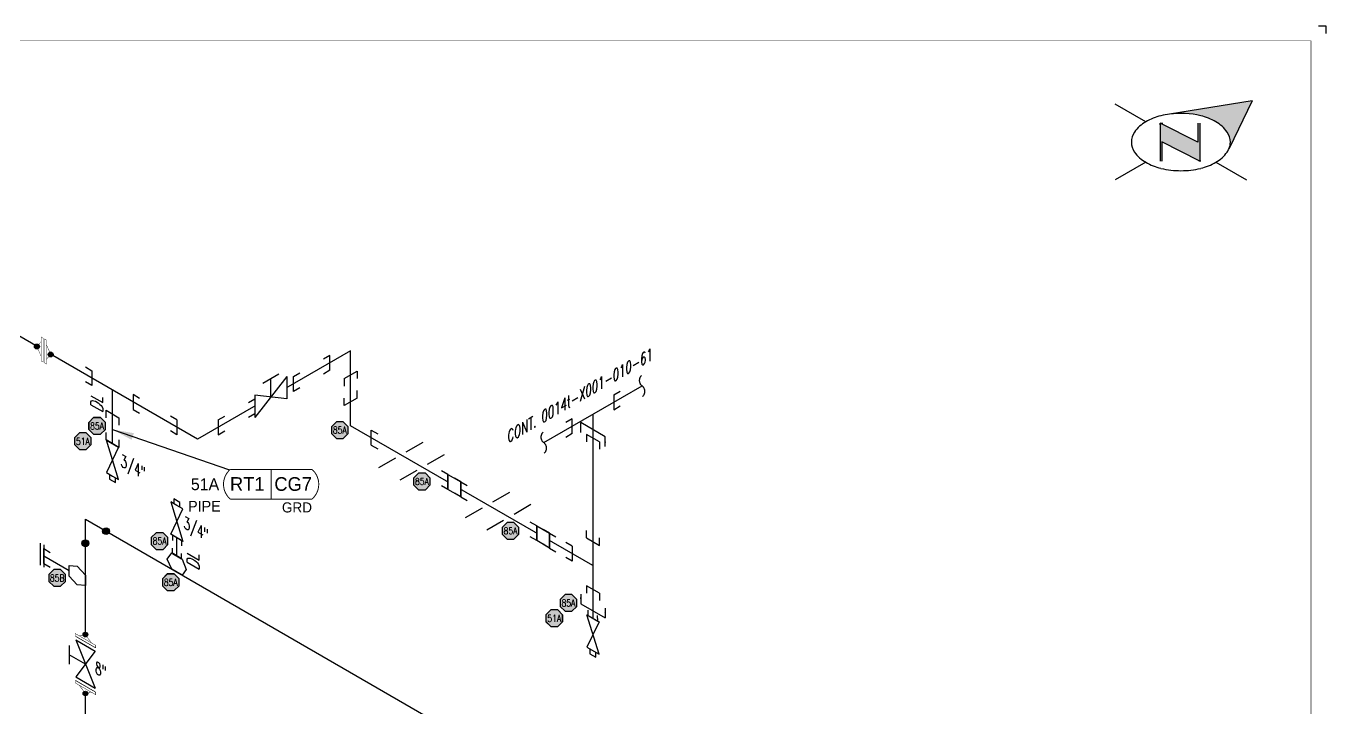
# Model space of a CAD drawing. Header units: inches. Extents: x 0.1 to 17.4, y 0.1 to 11.4.
# Drawn here: x 6.45 to 17.38, y 5.65 to 11.37 of the extents above; entities that cross this region are included whole.
import ezdxf
from ezdxf.enums import TextEntityAlignment as Align

# ---------------------------------------------------------------- set-up
doc = ezdxf.new("R2010")
doc.units = ezdxf.units.IN
doc.header["$MEASUREMENT"] = 0
doc.linetypes.add('HIDDEN2', pattern=[0.1875, 0.125, -0.0625])
for name, color, linetype in [('BORDER', 3, 'Continuous'), ('COMP', 1, 'Continuous'), ('Continuation', 7, 'Continuous'), ('DL', 20, 'Continuous'), ('FITTINGS', 4, 'Continuous'), ('PART_PCML', 7, 'Continuous'), ('PART_SelectedCML_RT', 132, 'Continuous'), ('PIPE-ANNO', 150, 'HIDDEN2'), ('TEXT', 7, 'Continuous'), ('UNAS.PIPE', 251, 'Continuous'), ('WELD POINTS', 41, 'Continuous')]:
    doc.layers.add(name, color=color, linetype=linetype)
doc.layers.add('PIPE', color=7, linetype='Continuous', lineweight=30)
doc.styles.add('CMLPAS', font='')
doc.styles.add('ISO30', font='simplex.shx', dxfattribs={"width": 0.85, "oblique": 30, "height": 0.075})
doc.styles.add('PART_Standard', font='romans', dxfattribs={"width": 0.8, "height": 0.09})
doc.styles.add('Richmond', font='arial.ttf')
doc.styles.add('SIMPLEX', font='ROMANS')
doc.styles.get("Standard").update_dxf_attribs({"font": 'arial.ttf'})
doc.styles.get('CMLPAS').set_extended_font_data('Cordia New')
doc.dimstyles.new('Richmond', dxfattribs={"dimtxt": 0.18, "dimasz": 0.18, "dimexe": 0.18, "dimexo": 0.0625, "dimgap": 0.09, "dimtad": 0, "dimtih": 1, "dimtoh": 1, "dimdec": 4, "dimzin": 0, "dimdsep": 46, "dimtxsty": 'Richmond', "dimcen": 0.09, "dimadec": 0, "dimazin": 0, "dimtfac": 1, "dimtdec": 4, "dimtofl": 0, "dimtmove": 0, "dimatfit": 3, "dimfxl": 1, "dimtolj": 1, "dimtzin": 0, "dimarcsym": 0})
doc.dimstyles.get("Standard").update_dxf_attribs({"dimtxt": 0.18, "dimasz": 0.18, "dimexe": 0.18, "dimexo": 0.0625, "dimgap": 0.09, "dimtad": 0, "dimtih": 1, "dimtoh": 1, "dimdec": 4, "dimzin": 0, "dimdsep": 46, "dimtxsty": 'Standard', "dimcen": 0.09, "dimadec": 0, "dimazin": 0, "dimtfac": 1, "dimtdec": 4, "dimtofl": 0, "dimtmove": 0, "dimatfit": 3, "dimfxl": 1, "dimtolj": 1, "dimtzin": 0, "dimarcsym": 0})

# ---------------------------------------------------------------- blocks, each defined once
blk = doc.blocks.new('north2')
at = {"layer": 'BORDER'}
for points in [[(-0.706, -0.767, -0.156851), (-0.679, -0.851, -0.095667), (-0.689, -0.905), (-0.495, -0.504), (-1.19, -0.617, -0.092194), (-0.928, -0.631, -0.072341), (-0.801, -0.681, -0.106617)], [(-0.938, -1.011), (-0.936, -1.009), (-0.936, -0.691), (-0.952, -0.691), (-0.952, -0.853), (-1.27, -0.691), (-1.27, -0.707), (-1.27, -1.012), (-1.254, -1.012), (-1.254, -0.849)]]:
    blk.add_hatch(color=7, dxfattribs=at).paths.add_polyline_path(points)
at = {"layer": 'BORDER', "color": 7}
for p, q in [((-1.389, -0.681), (-1.646, -0.533)), ((-0.495, -0.504), (-1.19, -0.617)), ((-0.495, -0.504), (-0.689, -0.905)), ((-1.27, -0.691), (-1.27, -1.012)), ((-0.952, -0.853), (-1.27, -0.691)), ((-1.27, -0.707), (-1.27, -0.691)), ((-1.262, -0.691), (-1.246, -0.691)), ((-0.952, -0.691), (-0.952, -0.853)), ((-0.936, -0.691), (-0.936, -1.012)), ((-0.936, -1.012), (-1.254, -0.849)), ((-1.254, -0.849), (-1.254, -1.012)), ((-1.389, -1.021), (-1.646, -1.169)), ((-1.26, -1.011), (-1.262, -1.009)), ((-0.928, -1.012), (-0.944, -1.012)), ((-0.801, -1.021), (-0.544, -1.169))]:
    blk.add_line(p, q, dxfattribs=at)
for centre, radius, start, end in [((-1.152, -1.093), 0.476, 103.4495, 120), ((-1.095, -1.329), 0.719, 97.6203, 103.4495), ((-1.095, -1.329), 0.719, 76.5505, 97.6203), ((-1.039, -1.093), 0.476, 60, 76.5505), ((-1.238, -0.944), 0.304, 120, 144.3429), ((-0.953, -0.944), 0.304, 35.6571, 60), ((-1.367, -0.851), 0.144, 144.3429, 180), ((-1.367, -0.851), 0.144, 180, 215.6571), ((-0.823, -0.851), 0.144, 360, 35.6571), ((-0.823, -0.851), 0.144, 337.5796, 360), ((-1.238, -0.758), 0.304, 215.6571, 240), ((-0.953, -0.758), 0.304, 300, 324.3429), ((-0.823, -0.851), 0.144, 324.3429, 337.5547), ((-1.152, -0.609), 0.476, 240, 256.5505), ((-1.095, -0.373), 0.719, 256.5505, 270), ((-1.095, -0.373), 0.719, 270, 283.4495), ((-1.039, -0.609), 0.476, 283.4495, 300)]:
    blk.add_arc(centre, radius, start, end, dxfattribs=at)
blk = doc.blocks.new('A$C6804a2e5')
blk.add_blockref('north2', (0, 0))
blk = doc.blocks.new('A$C860dd1f6')
at = {"layer": 'PIPE'}
blk.add_blockref('A$C6804a2e5', (0, 0), dxfattribs=at)
blk = doc.blocks.new('Border')
at = {"layer": 'BORDER', "const_width": 0.005}
blk.add_lwpolyline([(0.25, 0.25), (17.25, 0.25), (17.25, 11.25), (0.25, 11.25)], close=True, dxfattribs=at)
blk = doc.blocks.new('2_SOCKET_SINGLE_30')
at = {"color": 0, "linetype": 'ByBlock', "lineweight": -2}
for p, q in [((0, 0.063), (0.054, 0.094)), ((0, 0.063), (0, -0.063)), ((0, -0.063), (0.054, -0.031))]:
    blk.add_line(p, q, dxfattribs=at)
blk = doc.blocks.new('*U81')
blk.add_wipeout([(-0.051, -0.107), (0.051, -0.166), (0, 0), (0.051, 0.107), (-0.051, 0.166), (0, 0)]).dxf.layer = 'FITTINGS'
at = {"layer": 'FITTINGS'}
blk.add_lwpolyline([(-0.051, -0.107), (0.051, 0.107), (-0.051, 0.166), (0.051, -0.166)], close=True, dxfattribs=at)
at = {"layer": 'FITTINGS', "xscale": 0.7320126629850954, "yscale": 0.7320126629850954, "zscale": 0.7320126629850954, "rotation": 239.9999999999999}
blk.add_blockref('2_SOCKET_SINGLE_30', (0, -0.136), dxfattribs=at)
blk = doc.blocks.new('Socket_30')
at = {"color": 0, "linetype": 'ByBlock', "lineweight": -2}
for p, q in [((0, 0.0313), (0.0271, 0.0469)), ((0, 0.0313), (0, -0.0313)), ((0, -0.0313), (0.0271, -0.0156))]:
    blk.add_line(p, q, dxfattribs=at)
blk = doc.blocks.new('2_COUPLING_SOCKET_PIPE_30')
at = {"color": 0, "linetype": 'ByBlock', "lineweight": -2}
blk.add_wipeout([(-0.054, 0.031), (-0.054, -0.094), (0.054, -0.031), (0.054, 0.094)], dxfattribs=at)
for p, q in [((0.054, 0.094), (-0.054, 0.031)), ((-0.054, 0.031), (-0.054, -0.094)), ((0.054, -0.031), (0.054, 0.094)), ((-0.054, -0.094), (0.054, -0.031))]:
    blk.add_line(p, q, dxfattribs=at)
at = {"color": 0, "linetype": 'ByBlock', "lineweight": -2, "zscale": 2}
for p, xscale, yscale in [((0.054, 0.031), 2, 2), ((-0.054, -0.031), -2, -2), ((-0.054, -0.031), 2, 2)]:
    blk.add_blockref('Socket_30', p, dxfattribs=dict(at, xscale=xscale, yscale=yscale))
blk = doc.blocks.new('4_SUPPORT_I-BEAM_30')
at = {"color": 0, "linetype": 'ByBlock', "lineweight": -2}
for p, q in [((-0.044, 0.025), (-0.186, 0.107)), ((0.186, -0.107), (0.044, -0.025))]:
    blk.add_line(p, q, dxfattribs=at)
blk = doc.blocks.new('2_ELBOW_WELD_330')
at = {"linetype": 'ByBlock', "lineweight": -2}
h = blk.add_hatch(color=0, dxfattribs=at)
edge = h.paths.add_edge_path()
edge.add_arc((0.174, -0.1), 0.0286, 0, 360)
h = blk.add_hatch(color=0, dxfattribs=at)
edge = h.paths.add_edge_path()
edge.add_arc((0, -0.201), 0.0286, 0, 360)
at = {"color": 0, "linetype": 'ByBlock', "lineweight": -2}
for centre in [(0.174, -0.1), (0, -0.201)]:
    blk.add_circle(centre, 0.0286, dxfattribs=at)
blk = doc.blocks.new('O-let 4')
at = {"layer": 'FITTINGS', "linetype": 'ByBlock'}
for p, q in [((-0.101, 0.042), (-0.034, 0.038)), ((-0.101, -0.046), (-0.101, 0.042)), ((-0.034, 0.038), (0.034, -0.038)), ((-0.034, -0.121), (-0.101, -0.046)), ((0.034, -0.038), (0.034, -0.125)), ((0.034, -0.125), (-0.034, -0.121))]:
    blk.add_line(p, q, dxfattribs=at)
blk = doc.blocks.new('3_VALVE_FLANGE_GATE_30')
at = {"color": 0, "linetype": 'ByBlock', "lineweight": -2}
blk.add_wipeout([(-0.162, -0.187), (-0.135, -0.172), (0, 0), (0.135, -0.016), (0.162, 0), (0.162, 0.187), (0.135, 0.172), (0, 0), (-0.135, 0.016), (-0.162, 0)], dxfattribs=at)
for p, q in [((0.135, 0.172), (-0.135, -0.172)), ((0.068, 0.195), (-0.068, 0.117)), ((0, 0), (0, 0.156)), ((0.135, 0.172), (0.135, -0.016)), ((0.162, 0.187), (0.162, 0)), ((-0.162, 0), (-0.162, -0.187)), ((-0.135, 0.016), (-0.135, -0.172)), ((0.135, -0.016), (-0.135, 0.016))]:
    blk.add_line(p, q, dxfattribs=at)
blk = doc.blocks.new('AM9A04')
at = {"linetype": 'Continuous', "const_width": 0.01}
blk.add_lwpolyline([(0, -0.289), (0, 0.289), (-0.05, 0.318), (-0.05, -0.26)], close=True, dxfattribs=at)
at = {"const_width": 0.01}
blk.add_lwpolyline([(-0.05, -0.144), (-0.15, 0.087), (-0.05, 0.202)], dxfattribs=at)
blk = doc.blocks.new('4_FLANGE_WELD_SINGLE')
blk.add_wipeout([(0, 0), (0.01, -0.052), (-0.01, -0.087), (0.01, -0.087), (0.11, 0.087), (0.09, 0.087), (0.07, 0.052)]).dxf.layer = 'COMP'
at = {"layer": 'WELD POINTS'}
h = blk.add_hatch(color=256, dxfattribs=at)
h.dxf.hatch_style = 1
h.paths.add_polyline_path([(-0.02, 0, 1), (0.019, 0, 1)])
blk.add_circle((0, 0), 0.0195, dxfattribs=at)
at = {"layer": 'COMP', "xscale": -0.3466300616258731, "yscale": 0.3466300616258731, "zscale": 0.3466300616258731, "rotation": 150}
blk.add_blockref('AM9A04', (0.06, 0), dxfattribs=at)
blk = doc.blocks.new('1_Text_330')
at = {"layer": 'TEXT', "style": 'PART_Standard', "oblique": 330, "width": 0.8}
blk.add_attdef('3/4"', (0, 0), '', height=0.09, rotation=330, dxfattribs=at)
blk = doc.blocks.new('O-let 2')
at = {"layer": 'FITTINGS', "linetype": 'ByBlock'}
for p, q in [((11.097, 20.379), (11.136, 20.431)), ((11.136, 20.295), (11.097, 20.379)), ((11.224, 20.38), (11.136, 20.431)), ((11.224, 20.38), (11.257, 20.291)), ((11.223, 20.245), (11.136, 20.295)), ((11.257, 20.291), (11.223, 20.245))]:
    blk.add_line(p, q, dxfattribs=at)
blk = doc.blocks.new('Bleeder Valve 4')
at = {"layer": 'FITTINGS', "linetype": 'ByBlock'}
for p, q in [((0, 0.273), (-0.051, 0.302)), ((-0.051, 0.302), (0.051, -0.03)), ((-0.051, 0.03), (0.051, 0.243)), ((0.026, 0.298), (-0.025, 0.327)), ((-0.025, 0.327), (-0.025, 0.287)), ((0.051, 0.243), (0, 0.273)), ((0.026, 0.258), (0.026, 0.298)), ((0.051, -0.03), (-0.051, 0.03))]:
    blk.add_line(p, q, dxfattribs=at)
blk = doc.blocks.new('Bleeder 4')
at = {"layer": 'PIPE', "linetype": 'Continuous'}
blk.add_line((0, 0.135), (0, 0.288), dxfattribs=at)
for name, p in [('Bleeder Valve 4', (0, 0.288)), ('O-let 2', (-11.179, -20.27))]:
    blk.add_blockref(name, p)
blk = doc.blocks.new('DL_Vert_30')
at = {"layer": 'DL', "style": 'ISO30', "oblique": 30, "width": 0.85}
blk.add_text('DL', height=0.1, rotation=90, dxfattribs=at).set_placement((0, 0))
blk = doc.blocks.new('*U84')
blk.add_wipeout([(0.143, -0.087), (0.123, -0.052), (0.133, 0), (0.063, 0.052), (0.043, 0.087), (-0.01, 0.087), (0.01, 0.052), (0, 0), (0.07, -0.052), (0.09, -0.087)]).dxf.layer = 'COMP'
at = {"layer": 'WELD POINTS'}
h = blk.add_hatch(color=256, dxfattribs=at)
h.dxf.hatch_style = 1
h.paths.add_polyline_path([(0.021, 0, 1), (-0.021, 0, 1)])
h = blk.add_hatch(color=256, dxfattribs=at)
h.dxf.hatch_style = 1
h.paths.add_polyline_path([(0.154, 0, 1), (0.112, 0, 1)])
at = {"layer": 'COMP', "linetype": 'Continuous'}
for points, const_width in [([(0.01, 0.087), (-0.01, 0.087), (0.09, -0.087), (0.11, -0.087)], 0.003), ([(0.023, 0.087), (0.123, -0.087), (0.143, -0.087), (0.043, 0.087)], 0.00347)]:
    blk.add_lwpolyline(points, close=True, dxfattribs=dict(at, const_width=const_width))
at = {"layer": 'COMP'}
for points, const_width in [([(0.07, -0.052), (0, 0), (0.01, 0.052)], 0.003), ([(0.063, 0.052), (0.133, 0), (0.123, -0.052)], 0.00347)]:
    blk.add_lwpolyline(points, dxfattribs=dict(at, const_width=const_width))
at = {"layer": 'WELD POINTS'}
for centre in [(0, 0), (0.133, 0)]:
    blk.add_circle(centre, 0.021, dxfattribs=at)
blk = doc.blocks.new('1_BREAK-PIPE_PIPE_00')
at = {"color": 0, "linetype": 'ByBlock', "lineweight": -2}
for centre, major_axis in [((0.03, -0.092), (0, 0.101)), ((-0.03, 0.092), (0, -0.101))]:
    blk.add_ellipse(centre, major_axis=major_axis, ratio=0.711978, start_param=0.427466, end_param=3.141593, dxfattribs=at)
blk = doc.blocks.new('1_Tilde_00')
at = {"layer": 'PIPE-ANNO', "xscale": -0.5000000000000001, "yscale": 0.5, "zscale": 0.5}
blk.add_blockref('1_BREAK-PIPE_PIPE_00', (0, 0), dxfattribs=at)
blk = doc.blocks.new('1_Cont_30')
at = {"layer": 'Continuation', "style": 'PART_Standard', "oblique": 30, "width": 0.8}
blk.add_attdef('CONT', (0, 0), '', height=0.09, rotation=30, dxfattribs=at)
blk = doc.blocks.new('Bleeder Valve 2')
at = {"layer": 'FITTINGS', "linetype": 'ByBlock'}
for p, q in [((0.051, -0.302), (-0.051, 0.03)), ((-0.051, 0.03), (0.051, -0.03)), ((0.051, -0.03), (-0.051, -0.243)), ((-0.051, -0.243), (0, -0.273)), ((-0.026, -0.258), (-0.026, -0.298)), ((-0.026, -0.298), (0.025, -0.327)), ((0, -0.273), (0.051, -0.302)), ((0.025, -0.327), (0.025, -0.287))]:
    blk.add_line(p, q, dxfattribs=at)
blk = doc.blocks.new('3_VALVE_THREAD_GATE_30')
at = {"color": 0, "linetype": 'ByBlock', "lineweight": -2}
blk.add_wipeout([(-0.135, -0.172), (0, 0), (0.135, -0.016), (0.135, 0.172), (0, 0), (-0.135, 0.016)], dxfattribs=at)
for p, q in [((0.135, 0.172), (-0.135, -0.172)), ((-0.068, 0.117), (0.068, 0.195)), ((0, 0), (0, 0.156)), ((0.135, 0.172), (0.135, -0.016)), ((-0.135, 0.016), (-0.135, -0.172)), ((0.135, -0.016), (-0.135, 0.016))]:
    blk.add_line(p, q, dxfattribs=at)
blk = doc.blocks.new('PART_PCML')
blk.add_hatch(color=0).paths.add_polyline_path([(-0.07, -0.029), (-0.029, -0.07), (0.029, -0.07), (0.07, -0.029), (0.07, 0.029), (0.029, 0.07), (-0.029, 0.07), (-0.07, 0.029)])
at = {"color": 7, "const_width": 0.009}
blk.add_lwpolyline([(-0.07, 0.029), (-0.029, 0.07), (0.029, 0.07), (0.07, 0.029), (0.07, -0.029), (0.029, -0.07), (-0.029, -0.07), (-0.07, -0.029), (-0.07, 0.029), (-0.029, 0.07)], dxfattribs=at)
at = {"color": 18, "true_color": 0x000000}
blk.add_lwpolyline([(-0.029, 0.07), (-0.07, 0.029), (-0.07, -0.029), (-0.029, -0.07), (0.029, -0.07), (0.07, -0.029), (0.07, 0.029), (0.029, 0.07)], close=True, dxfattribs=at)
at = {"color": 7, "true_color": 0xffffff, "style": 'SIMPLEX', "width": 0.8, "flags": 1}
for tag, p in [('CIRCUIT', (-0.094, 0.089)), ('DM', (-0.053, -0.133)), ('TYPE', (-0.075, -0.204))]:
    blk.add_attdef(tag, p, '', height=0.0586, dxfattribs=at)
at = {"color": 7, "true_color": 0xffffff, "style": 'SIMPLEX', "width": 0.8}
blk.add_attdef('DMDISP', text='', height=0.0586, dxfattribs=at).set_placement((0, 0), align=Align.MIDDLE_CENTER)
blk = doc.blocks.new('CMLPAS')
at = {"const_width": 0.008}
blk.add_lwpolyline([(0.063, 0.125, 0.454441), (0.063, -0.125), (0.75, -0.125, 0.454441), (0.75, 0.125)], format="xyb", close=True, dxfattribs=at)
blk.add_lwpolyline([(0.406, -0.125), (0.406, 0.125)], dxfattribs=at)
at = {"style": 'CMLPAS', "flags": 1}
for tag, p in [('STATE', (0.75, 0.623)), ('DL', (0.75, 0.482)), ('CIRCUIT', (0.75, 0.341)), ('SUBSINTERVAL(MONTHS)', (-0.025, -0.335)), ('OLD_ID', (0.75, -0.337)), ('OLD_NDE', (0.75, -0.478)), ('OLD_ENTY', (0.741, -0.636)), ('SIZE', (0.747, -0.761)), ('SPEC', (0.747, -0.902)), ('JUSTIFY', (0.747, -1.043)), ('COMMENTS', (0.747, -1.185)), ('OLD_ASSET', (0.75, -1.326)), ('SCHED', (0.737, -1.469)), ('NOM_THICK', (0.752, -1.61)), ('CORR_ALLOW', (0.763, -1.745)), ('TML_STATUS', (0.772, -1.878)), ('FLOW_ORDER', (0.778, -2.13))]:
    blk.add_attdef(tag, text='', height=0.1, dxfattribs=at).set_placement(p, align=Align.MIDDLE_RIGHT)
at = {"style": 'CMLPAS'}
for tag, height, p in [('CHILD', 0.25, (0.75, 0.269)), ('###', 0.115, (0.75, 0.002)), ('ACCESS', 0.085, (0.75, -0.195))]:
    blk.add_attdef(tag, text='', height=height, dxfattribs=at).set_placement(p, align=Align.MIDDLE_RIGHT)
at = {"color": 152, "style": 'CMLPAS'}
for tag, height, p in [('SPECIAL', 0.085, (0.405, 0.19)), ('DM-TYPE', 0.1, (-0.03, 0)), ('COMP', 0.09, (-0.017, -0.185))]:
    blk.add_attdef(tag, text='', height=height, dxfattribs=at).set_placement(p, align=Align.MIDDLE_RIGHT)
at = {"style": 'CMLPAS'}
blk.add_attdef('NDE', text='', height=0.115, dxfattribs=at).set_placement((0.206, 0.002), align=Align.MIDDLE_CENTER)
blk = doc.blocks.new('*U109')
at = {"color": 20, "linetype": 'ByBlock', "ltscale": 0.7}
blk.add_line((0.103, -0.122), (-0.103, -0.003), dxfattribs=at)
for points in [[(-0.103, -0.086), (-0.103, -0.003)], [(0.103, -0.204), (0.103, -0.122)]]:
    blk.add_leader(points, dimstyle='Richmond', override={"dimasz": 0.04, "dimgap": 0.09, "dimtad": 0}, dxfattribs=at)
blk = doc.blocks.new('*U111')
at = {"color": 20, "linetype": 'ByBlock', "ltscale": 0.7}
blk.add_line((-0.103, 0.122), (0.103, 0.003), dxfattribs=at)
for points in [[(-0.103, 0.204), (-0.103, 0.122)], [(0.103, 0.086), (0.103, 0.003)]]:
    blk.add_leader(points, dimstyle='Richmond', override={"dimasz": 0.04, "dimgap": 0.09, "dimtad": 0}, dxfattribs=at)

msp = doc.modelspace()

# ---------------------------------------------------------------- linework, layer by layer
for p, q in [((17.312, 11.375), (17.375, 11.375)), ((17.375, 11.375), (17.375, 11.312))]:
    msp.add_line(p, q)
at = {"layer": 'FITTINGS', "linetype": 'ByBlock', "lineweight": -2}
for p, q in [((9.001, 8.604), (8.947, 8.573)), ((9.001, 8.479), (9.001, 8.604)), ((6.946, 8.507), (7, 8.476)), ((7, 8.476), (7, 8.351)), ((8.695, 8.427), (8.749, 8.458)), ((8.695, 8.302), (8.695, 8.427)), ((9.001, 8.479), (8.947, 8.448)), ((9.121, 8.41), (9.23, 8.472)), ((9.23, 8.472), (9.23, 8.41)), ((7, 8.351), (6.946, 8.382)), ((8.749, 8.333), (8.695, 8.302)), ((9.121, 8.41), (9.121, 8.347)), ((9.23, 8.245), (9.23, 8.308)), ((7.402, 8.243), (7.348, 8.275)), ((7.348, 8.275), (7.348, 8.15)), ((8.316, 8.208), (8.37, 8.239)), ((8.37, 8.239), (8.37, 8.114)), ((9.23, 8.245), (9.121, 8.183)), ((9.121, 8.183), (9.121, 8.245)), ((7.12, 8.08), (7.12, 8.143)), ((7.12, 8.143), (7.228, 8.08)), ((7.348, 8.15), (7.402, 8.118)), ((7.715, 8.062), (7.661, 8.094)), ((8.063, 8.062), (8.117, 8.094)), ((8.37, 8.114), (8.316, 8.083)), ((7.228, 8.08), (7.228, 8.018)), ((7.715, 8.062), (7.715, 7.937)), ((8.063, 8.062), (8.063, 7.937)), ((7.12, 7.893), (7.12, 7.956)), ((7.228, 7.831), (7.12, 7.893)), ((7.228, 7.893), (7.228, 7.831)), ((7.715, 7.937), (7.661, 7.969)), ((8.063, 7.937), (8.117, 7.969)), ((9.349, 7.85), (9.349, 7.975)), ((9.349, 7.975), (9.404, 7.944)), ((11.267, 7.877), (11.158, 7.94)), ((11.158, 7.94), (11.158, 7.877)), ((11.267, 7.877), (11.267, 7.815)), ((9.349, 7.85), (9.404, 7.819)), ((11.158, 7.069), (11.158, 7.131)), ((11.039, 7), (10.984, 7.031)), ((11.039, 7), (11.039, 6.875)), ((11.158, 7.069), (11.267, 7.006)), ((11.267, 7.006), (11.267, 7.069)), ((11.039, 6.875), (10.984, 6.906)), ((11.267, 6.605), (11.158, 6.667)), ((11.158, 6.667), (11.158, 6.605)), ((11.267, 6.605), (11.267, 6.542))]:
    msp.add_line(p, q, dxfattribs=at)
at = {"layer": 'PIPE'}
for p, q in [((7.889, 7.899), (5.97, 9.008)), ((9.175, 8.642), (7.889, 7.899)), ((9.175, 8.013), (9.175, 8.642)), ((7.174, 7.862), (7.174, 8.313)), ((11.213, 6.837), (9.175, 8.013)), ((11.213, 7.909), (11.213, 6.393)), ((6.946, 5.372), (6.946, 7.226))]:
    msp.add_line(p, q, dxfattribs=at)
at = {"layer": 'PIPE', "linetype": 'Continuous'}
msp.add_line((6.811, 6.793), (6.596, 6.917), dxfattribs=at)
at = {"layer": 'UNAS.PIPE'}
for p, q in [((10.799, 7.871), (11.626, 8.348)), ((11.213, 8.11), (11.213, 7.909))]:
    msp.add_line(p, q, dxfattribs=at)
at = {"layer": 'UNAS.PIPE', "linetype": 'ByBlock', "lineweight": -2}
for p, q in [((11.387, 8.273), (11.441, 8.304)), ((11.387, 8.273), (11.387, 8.148)), ((11.387, 8.148), (11.441, 8.179)), ((11.039, 8.072), (10.984, 8.04)), ((11.039, 7.947), (11.039, 8.072)), ((11.039, 7.947), (10.984, 7.915))]:
    msp.add_line(p, q, dxfattribs=at)

# ---------------------------------------------------------------- block references
msp.add_blockref('1_Cont_30', (10.495, 7.866)).add_auto_attribs({'CONT': 'CONT. 0014t-X001-010-61'})
at = {"rotation": 180}
msp.add_blockref('1_Tilde_00', (11.626, 8.348), dxfattribs=at)
msp.add_blockref('1_Tilde_00', (10.799, 7.871))
at = {"layer": 'BORDER'}
for name, p in [('Border', (0, 0)), ('A$C860dd1f6', (17.25, 11.25))]:
    msp.add_blockref(name, p, dxfattribs=at)
at = {"layer": 'DL'}
for name, p in [('DL_Vert_30', (7.092, 8.117)), ('*U109', (11.213, 8.042)), ('DL_Vert_30', (7.903, 6.792))]:
    msp.add_blockref(name, p, dxfattribs=at)
at = {"layer": 'FITTINGS'}
for name, p in [('Bleeder Valve 2', (7.174, 7.862)), ('Bleeder 4', (7.715, 6.782)), ('O-let 4', (6.912, 6.795))]:
    msp.add_blockref(name, p, dxfattribs=at)
at = {"layer": 'FITTINGS', "xscale": -1}
for p in [(9.6, 7.768), (10.328, 7.347)]:
    msp.add_blockref('4_SUPPORT_I-BEAM_30', p, dxfattribs=at)
at = {"layer": 'FITTINGS'}
for p, xscale, yscale, zscale, rotation in [((7.716, 7.069), 0.713168504377533, 0.713168504377533, 0.713168504377533, 240.0047239548921), ((7.716, 6.917), 0.7131685043775329, 0.7131685043775329, 0.7131685043775329, 60.00472395489211)]:
    msp.add_blockref('2_SOCKET_SINGLE_30', p, dxfattribs=dict(at, xscale=xscale, yscale=yscale, zscale=zscale, rotation=rotation))
at = {"layer": 'PART_PCML', "color": 13}
for p in [(7.044, 8.011), (9.085, 7.976), (9.775, 7.544), (7.57, 7.043), (10.52, 7.129), (7.664, 6.696), (11.007, 6.523)]:
    msp.add_blockref('PART_PCML', p, dxfattribs=at).add_auto_attribs({'DMDISP': '85A'})
at = {"layer": 'PART_PCML', "color": 96}
for p in [(6.925, 7.883), (10.888, 6.394)]:
    msp.add_blockref('PART_PCML', p, dxfattribs=at).add_auto_attribs({'DMDISP': '51A'})
at = {"layer": 'PART_SelectedCML_RT'}
msp.add_blockref('CMLPAS', (8.101, 7.521), dxfattribs=at).add_auto_attribs({'###': 'CG7', 'NDE': 'RT1', 'DM-TYPE': '51A', 'COMP': 'PIPE', 'ACCESS': 'GRD'})
at = {"layer": 'TEXT'}
for p in [(7.243, 7.675), (7.772, 7.154)]:
    msp.add_blockref('1_Text_330', p, dxfattribs=at).add_auto_attribs({'3/4"': '3/4"'})
at = {"layer": 'WELD POINTS'}
msp.add_blockref('2_ELBOW_WELD_330', (6.946, 7.226), dxfattribs=at)

# ---------------------------------------------------------------- leaders
at = {"layer": 'PART_SelectedCML_RT'}
msp.add_leader([(7.174, 7.981), (8.159, 7.642)], dimstyle='Standard', dxfattribs=at)

# ---------------------------------------------------------------- next in the draw order: block references
at = {"layer": 'FITTINGS'}
msp.add_blockref('3_VALVE_THREAD_GATE_30', (8.505, 8.255), dxfattribs=at)
at = {"layer": 'FITTINGS', "xscale": -1}
for p in [(10.048, 7.509), (10.794, 7.078)]:
    msp.add_blockref('2_COUPLING_SOCKET_PIPE_30', p, dxfattribs=at)
at = {"layer": 'FITTINGS', "rotation": 180}
msp.add_blockref('*U81', (11.213, 6.257), dxfattribs=at)
at = {"layer": 'PIPE', "rotation": 329.9999999999999}
msp.add_blockref('*U84', (6.539, 8.679), dxfattribs=at)

# ---------------------------------------------------------------- next in the draw order: wipeouts: each hides what was drawn before it
at = {"linetype": 'ByBlock', "lineweight": -2}
msp.add_wipeout([(6.569, 6.839), (6.596, 6.823), (6.596, 7.011), (6.569, 7.026)], dxfattribs=at).dxf.layer = 'FITTINGS'

# ---------------------------------------------------------------- next in the draw order: linework, layer by layer
at = {"layer": 'FITTINGS', "linetype": 'ByBlock', "lineweight": -2}
for p, q in [((6.569, 6.839), (6.569, 7.026)), ((6.596, 7.011), (6.596, 6.823))]:
    msp.add_line(p, q, dxfattribs=at)
at = {"layer": 'FITTINGS', "linetype": 'ByBlock'}
for p, q in [((11.187, 6.135), (11.187, 6.095)), ((11.187, 6.095), (11.238, 6.066)), ((11.238, 6.066), (11.238, 6.105))]:
    msp.add_line(p, q, dxfattribs=at)
at = {"layer": 'PIPE'}
msp.add_line((6.946, 7.226), (11.214, 4.761), dxfattribs=at)

# ---------------------------------------------------------------- next in the draw order: block references
at = {"layer": 'DL'}
msp.add_blockref('*U111', (11.213, 6.393), dxfattribs=at)
at = {"layer": 'FITTINGS', "xscale": -1}
for p in [(9.778, 7.665), (10.506, 7.245)]:
    msp.add_blockref('4_SUPPORT_I-BEAM_30', p, dxfattribs=at)
at = {"layer": 'FITTINGS', "linetype": 'ByBlock', "lineweight": -2, "xscale": 2, "yscale": -2, "zscale": 2}
msp.add_blockref('Socket_30', (6.596, 6.917), dxfattribs=at)
at = {"layer": 'PART_PCML', "color": 13}
msp.add_blockref('PART_PCML', (6.709, 6.733), dxfattribs=at).add_auto_attribs({'DMDISP': '85B'})

# ---------------------------------------------------------------- next in the draw order: block references
at = {"layer": 'FITTINGS', "xscale": -1, "yscale": -1, "rotation": 239.9999999999999}
msp.add_blockref('3_VALVE_FLANGE_GATE_30', (6.946, 6.009), dxfattribs=at)

# ---------------------------------------------------------------- next in the draw order: block references
for p, rotation in [((6.946, 6.256), 270), ((6.946, 5.761), 89.99999999999991)]:
    msp.add_blockref('4_FLANGE_WELD_SINGLE', p, dxfattribs=dict(rotation=rotation))

# ---------------------------------------------------------------- next in the draw order: block references
at = {"layer": 'TEXT'}
msp.add_blockref('1_Text_330', (7.028, 5.934), dxfattribs=at).add_auto_attribs({'3/4"': '8"'})

doc.saveas('drawing.dxf')
